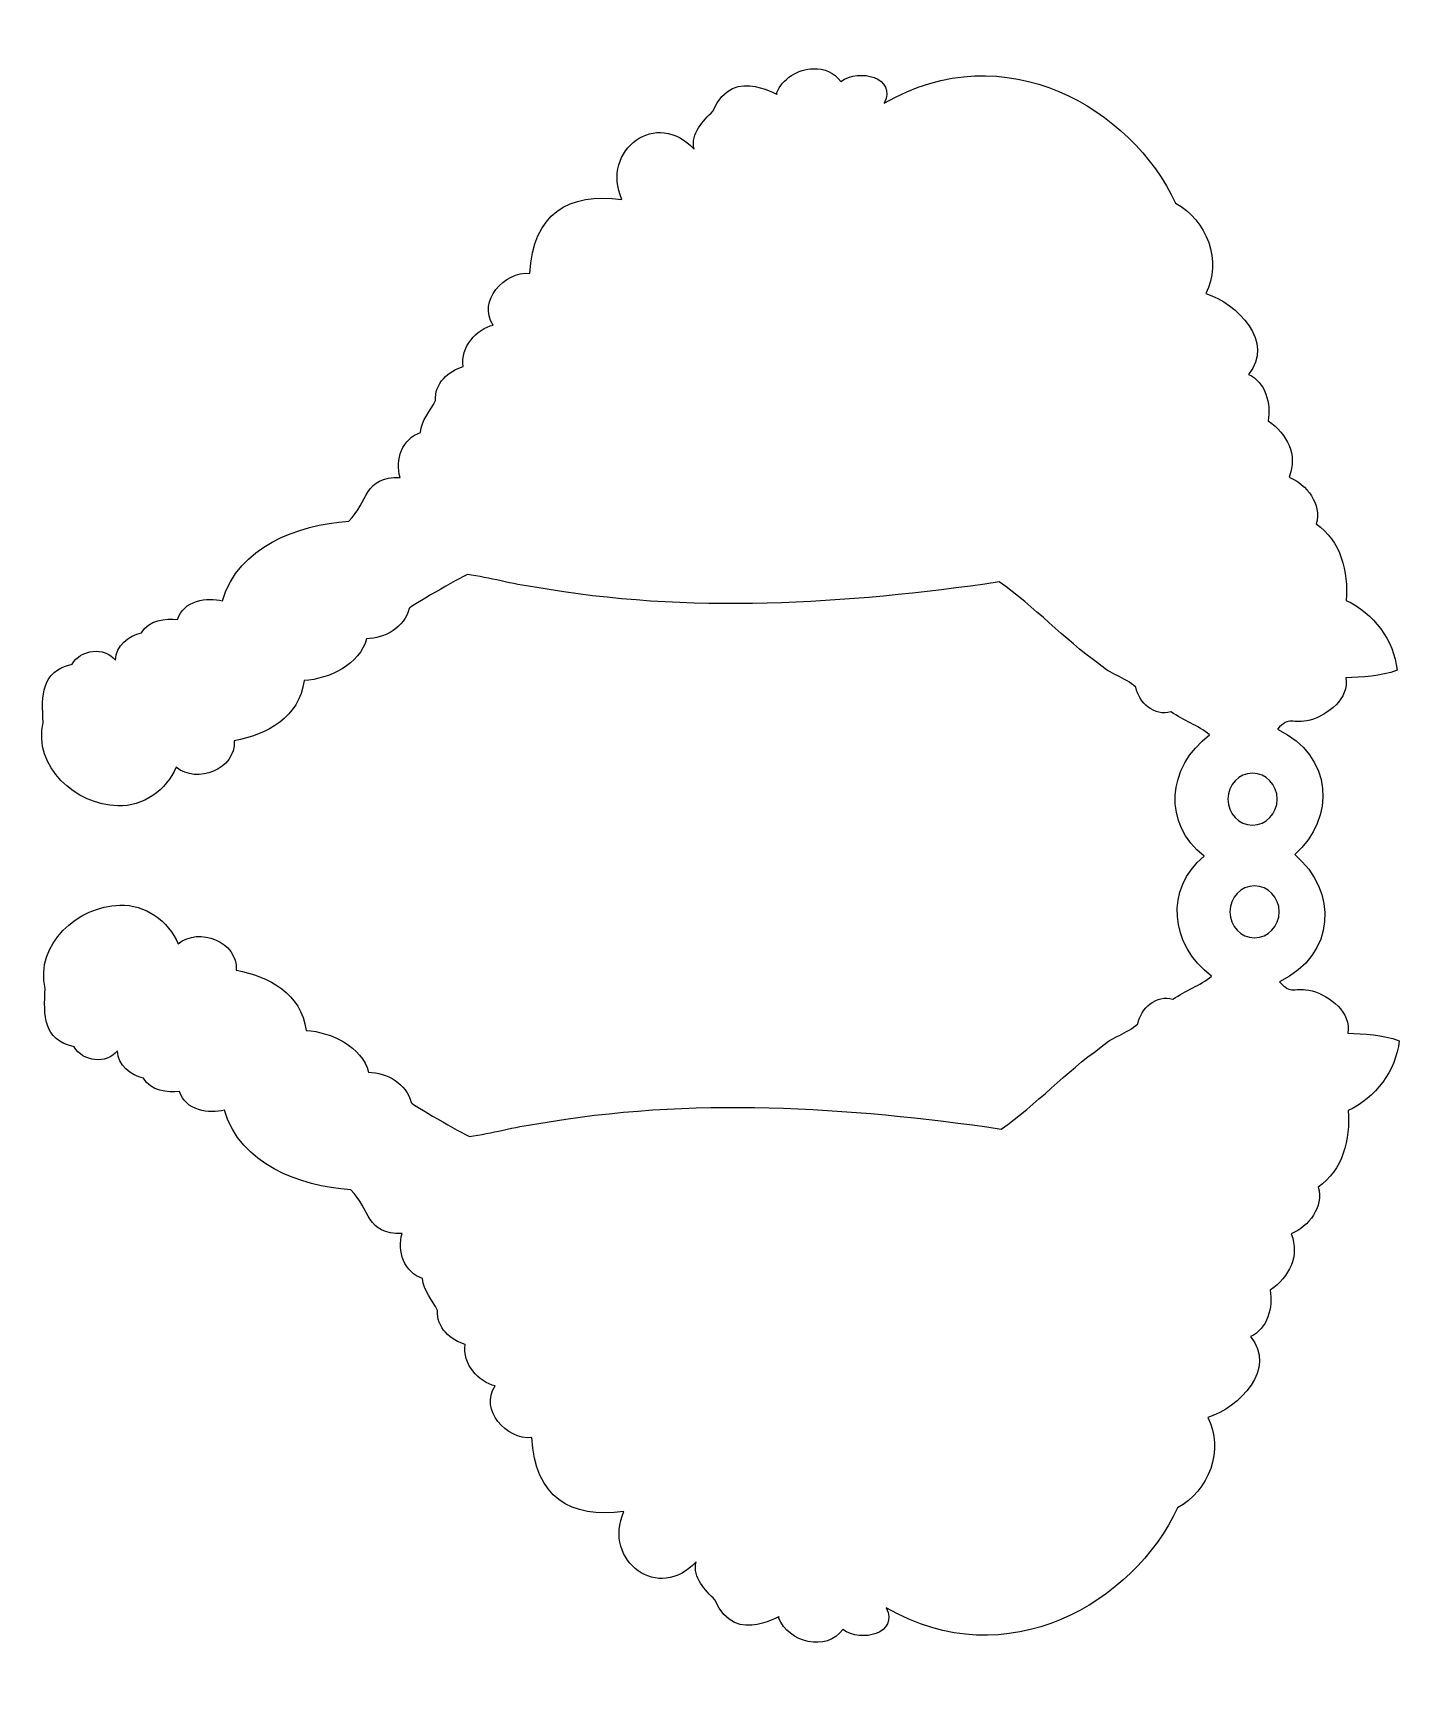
# Model space of a CAD drawing. Header units: centimetres. Extents: x -8.3 to 6.9, y -7.3 to 11.
import ezdxf

# ---------------------------------------------------------------- set-up
doc = ezdxf.new("R2010")
doc.units = ezdxf.units.CM
doc.header["$MEASUREMENT"] = 0
doc.layers.add('Layer 1', color=7, linetype='Continuous')

msp = doc.modelspace()

# ---------------------------------------------------------------- linework, layer by layer
at = {"layer": 'Layer 1', "color": 16}
for points, knots in [([(0.34544, 10.61419), (0.17443, 10.60951), (-0.00156, 10.50509), (-0.06549, 10.34216), (-0.06549, 10.34216), (0.01631, 10.25277), (-0.54588, 10.69477), (-0.77326, 10.13959), (-0.77326, 10.13959), (-0.88036, 10.03535), (-1.02521, 9.89401), (-0.9841, 9.71791), (-0.9841, 9.71791), (-1.3908, 10.17454), (-2.02991, 9.7113), (-1.78694, 9.1565), (-1.78694, 9.1565), (-2.38175, 9.24225), (-2.77792, 8.99342), (-2.8122, 8.33546), (-2.8122, 8.33546), (-3.09305, 8.35878), (-3.3988, 8.02692), (-3.22065, 7.75999), (-3.22065, 7.75999), (-3.40115, 7.7186), (-3.59134, 7.51084), (-3.55221, 7.29697), (-3.55221, 7.29697), (-3.70861, 7.25764), (-3.88036, 7.10438), (-3.86061, 6.91829), (-3.86061, 6.91829), (-3.91351, 6.80761), (-4.0213, 6.7005), (-4.02763, 6.56358), (-4.02763, 6.56358), (-4.22606, 6.50376), (-4.32021, 6.25449), (-4.25418, 6.06335), (-4.25418, 6.06335), (-4.6615, 6.07576), (-4.60353, 5.79291), (-4.82717, 5.57718), (-4.82717, 5.57718), (-5.40537, 5.53055), (-6.05252, 5.29582), (-6.23359, 4.68917), (-6.23359, 4.68917), (-6.3966, 4.7349), (-6.67397, 4.69075), (-6.73382, 4.48164), (-6.73382, 4.48164), (-6.86313, 4.49247), (-7.05886, 4.47898), (-7.13318, 4.33364), (-7.13318, 4.33364), (-7.27058, 4.29952), (-7.42499, 4.19236), (-7.42422, 4.02854), (-7.42422, 4.02854), (-7.54517, 4.18168), (-7.81199, 4.14967), (-7.90626, 3.98472), (-7.90626, 3.98472), (-8.25555, 3.90218), (-8.24422, 3.63923), (-8.22954, 3.33484), (-8.22954, 3.33484), (-8.34286, 2.84683), (-7.86252, 2.41178), (-7.39941, 2.40797), (-7.39941, 2.40797), (-7.11632, 2.39279), (-6.85697, 2.58448), (-6.74705, 2.83709), (-6.74705, 2.83709), (-6.51917, 2.64376), (-6.08159, 2.81388), (-6.10213, 3.12979), (-6.10213, 3.12979), (-5.72873, 3.20204), (-5.38452, 3.38807), (-5.32243, 3.80117), (-5.32243, 3.80117), (-5.0455, 3.8198), (-4.70167, 3.97869), (-4.62956, 4.26667), (-4.62956, 4.26667), (-4.42354, 4.26666), (-4.20773, 4.39828), (-4.15331, 4.60401), (-4.15331, 4.60401), (-4.15006, 4.62676), (-3.59083, 4.94222), (-3.5059, 4.98352), (-3.5059, 4.98352), (-3.25659, 4.94669), (-3.00771, 4.87476), (-2.75515, 4.84131), (-2.75515, 4.84131), (-1.0471, 4.53721), (0.70547, 4.65035), (2.41249, 4.89919), (2.41249, 4.89919), (2.80479, 4.62725), (3.13159, 4.26604), (3.52209, 3.98885), (3.52209, 3.98885), (3.6415, 3.87213), (3.81421, 3.83972), (3.93385, 3.72758), (3.93385, 3.72758), (3.96383, 3.55579), (4.14158, 3.39698), (4.32493, 3.45473), (4.32493, 3.45473), (4.4695, 3.35168), (4.62192, 3.30641), (4.75488, 3.19676), (4.75488, 3.19676), (4.27749, 2.83749), (4.23329, 2.20184), (4.69452, 1.8449), (4.69452, 1.8449), (4.25727, 1.48495), (4.30769, 0.86375), (4.77721, 0.51041), (4.77721, 0.51041), (4.64425, 0.40075), (4.49182, 0.35549), (4.34726, 0.25244), (4.34726, 0.25244), (4.1639, 0.31019), (3.98616, 0.15138), (3.95617, -0.02041), (3.95617, -0.02041), (3.83653, -0.13256), (3.66382, -0.16496), (3.54441, -0.28169), (3.54441, -0.28169), (3.15391, -0.55887), (2.82711, -0.92008), (2.43482, -1.19202), (2.43482, -1.19202), (0.72779, -0.94318), (-1.02477, -0.83004), (-2.73283, -1.13414), (-2.73283, -1.13414), (-2.98539, -1.1676), (-3.23427, -1.23952), (-3.48358, -1.27635), (-3.48358, -1.27635), (-3.56851, -1.23505), (-4.12774, -0.91959), (-4.13098, -0.89684), (-4.13098, -0.89684), (-4.1854, -0.69111), (-4.40122, -0.55949), (-4.60723, -0.5595), (-4.60723, -0.5595), (-4.67935, -0.27152), (-5.02317, -0.11263), (-5.30011, -0.094), (-5.30011, -0.094), (-5.3622, 0.3191), (-5.70641, 0.50513), (-6.0798, 0.57738), (-6.0798, 0.57738), (-6.05927, 0.89328), (-6.49685, 1.06341), (-6.72473, 0.87008), (-6.72473, 0.87008), (-6.83465, 1.12269), (-7.094, 1.31437), (-7.37709, 1.2992), (-7.37709, 1.2992), (-7.8402, 1.29539), (-8.32054, 0.86034), (-8.20722, 0.37233), (-8.20722, 0.37233), (-8.22189, 0.06794), (-8.23322, -0.19502), (-7.88393, -0.27755), (-7.88393, -0.27755), (-7.78966, -0.4425), (-7.52285, -0.47451), (-7.40189, -0.32137), (-7.40189, -0.32137), (-7.40266, -0.48519), (-7.24826, -0.59235), (-7.11085, -0.62647), (-7.11085, -0.62647), (-7.03653, -0.77182), (-6.8408, -0.7853), (-6.7115, -0.77447), (-6.7115, -0.77447), (-6.65165, -0.98358), (-6.37428, -1.02773), (-6.21127, -0.98201), (-6.21127, -0.98201), (-6.0302, -1.58865), (-5.38304, -1.82338), (-4.80484, -1.87001), (-4.80484, -1.87001), (-4.58121, -2.08574), (-4.63918, -2.36859), (-4.23186, -2.35618), (-4.23186, -2.35618), (-4.29788, -2.54732), (-4.20374, -2.79659), (-4.00531, -2.85641), (-4.00531, -2.85641), (-3.99898, -2.99333), (-3.89119, -3.10044), (-3.83829, -3.21112), (-3.83829, -3.21112), (-3.85803, -3.39722), (-3.68628, -3.55047), (-3.52988, -3.5898), (-3.52988, -3.5898), (-3.56901, -3.80367), (-3.37883, -4.01143), (-3.19833, -4.05283), (-3.19833, -4.05283), (-3.37648, -4.31975), (-3.07072, -4.65161), (-2.78988, -4.62829), (-2.78988, -4.62829), (-2.75559, -5.28625), (-2.35943, -5.53508), (-1.76462, -5.44933), (-1.76462, -5.44933), (-2.00758, -6.00413), (-1.36848, -6.46737), (-0.96177, -6.01074), (-0.96177, -6.01074), (-1.00288, -6.18684), (-0.85804, -6.32818), (-0.75093, -6.43242), (-0.75093, -6.43242), (-0.52356, -6.98761), (0.03864, -6.5456), (-0.04317, -6.63499), (-0.04317, -6.63499), (0.06451, -6.9094), (0.49167, -7.01826), (0.67368, -6.76315), (0.67368, -6.76315), (0.87857, -6.91488), (1.29745, -6.80975), (1.15655, -6.52172), (1.15655, -6.52172), (2.49897, -7.30539), (3.91127, -6.46017), (4.3977, -5.40882), (4.3977, -5.40882), (4.74425, -5.22562), (4.92393, -4.75697), (4.73504, -4.40423), (4.73504, -4.40423), (5.08562, -4.29109), (5.50927, -3.86098), (5.20881, -3.50299), (5.20881, -3.50299), (5.40382, -3.4197), (5.46192, -3.1728), (5.42874, -2.98788), (5.42874, -2.98788), (5.64645, -2.82787), (5.7582, -2.61825), (5.66439, -2.35949), (5.66439, -2.35949), (5.85729, -2.27474), (6.02933, -2.06031), (5.9637, -1.84025), (5.9637, -1.84025), (6.23848, -1.65181), (6.32197, -1.30284), (6.29773, -0.98614), (6.29773, -0.98614), (6.6001, -0.84518), (6.83178, -0.54548), (6.86411, -0.20893), (6.86411, -0.20893), (6.68423, -0.13885), (6.47192, -0.13321), (6.29277, -0.12624), (6.29277, -0.12624), (6.33478, 0.10739), (6.09422, 0.28892), (5.89507, 0.3467), (5.89507, 0.3467), (5.6965, 0.3964), (5.66434, 0.29357), (5.53375, 0.4484), (5.53375, 0.4484), (6.16488, 0.74848), (6.18485, 1.46431), (5.70242, 1.86309), (5.70242, 1.86309), (6.16143, 2.26528), (6.13252, 2.96346), (5.51143, 3.25877), (5.51143, 3.25877), (5.64202, 3.4136), (5.67417, 3.31077), (5.87275, 3.36047), (5.87275, 3.36047), (6.0719, 3.41825), (6.31246, 3.59978), (6.27045, 3.83341), (6.27045, 3.83341), (6.44959, 3.84038), (6.6619, 3.84601), (6.84178, 3.91609), (6.84178, 3.91609), (6.80945, 4.25265), (6.57778, 4.55235), (6.27541, 4.69331), (6.27541, 4.69331), (6.29964, 5.01001), (6.21615, 5.35897), (5.94137, 5.54742), (5.94137, 5.54742), (6.00701, 5.76748), (5.83497, 5.98191), (5.64206, 6.06666), (5.64206, 6.06666), (5.73587, 6.32542), (5.62412, 6.53504), (5.40642, 6.69505), (5.40642, 6.69505), (5.43959, 6.87996), (5.38149, 7.12687), (5.18648, 7.21016), (5.18648, 7.21016), (5.48695, 7.56815), (5.06329, 7.99826), (4.71271, 8.11139), (4.71271, 8.11139), (4.9016, 8.46414), (4.72192, 8.93278), (4.37537, 9.11598), (4.37537, 9.11598), (3.88895, 10.16734), (2.47664, 11.01256), (1.13423, 10.22889), (1.13423, 10.22889), (1.27513, 10.51692), (0.85624, 10.62204), (0.65136, 10.47032), (0.65136, 10.47032), (0.57742, 10.57396), (0.46244, 10.61738), (0.34544, 10.61419)], [0, 0, 0, 0, 0.01111111, 0.01111111, 0.01111111, 0.01111111, 0.02222222, 0.02222222, 0.02222222, 0.02222222, 0.03333333, 0.03333333, 0.03333333, 0.03333333, 0.04444444, 0.04444444, 0.04444444, 0.04444444, 0.05555556, 0.05555556, 0.05555556, 0.05555556, 0.06666667, 0.06666667, 0.06666667, 0.06666667, 0.07777778, 0.07777778, 0.07777778, 0.07777778, 0.08888889, 0.08888889, 0.08888889, 0.08888889, 0.1, 0.1, 0.1, 0.1, 0.11111111, 0.11111111, 0.11111111, 0.11111111, 0.12222222, 0.12222222, 0.12222222, 0.12222222, 0.13333333, 0.13333333, 0.13333333, 0.13333333, 0.14444444, 0.14444444, 0.14444444, 0.14444444, 0.15555556, 0.15555556, 0.15555556, 0.15555556, 0.16666667, 0.16666667, 0.16666667, 0.16666667, 0.17777778, 0.17777778, 0.17777778, 0.17777778, 0.18888889, 0.18888889, 0.18888889, 0.18888889, 0.2, 0.2, 0.2, 0.2, 0.21111111, 0.21111111, 0.21111111, 0.21111111, 0.22222222, 0.22222222, 0.22222222, 0.22222222, 0.23333333, 0.23333333, 0.23333333, 0.23333333, 0.24444444, 0.24444444, 0.24444444, 0.24444444, 0.25555556, 0.25555556, 0.25555556, 0.25555556, 0.26666667, 0.26666667, 0.26666667, 0.26666667, 0.27777778, 0.27777778, 0.27777778, 0.27777778, 0.28888889, 0.28888889, 0.28888889, 0.28888889, 0.3, 0.3, 0.3, 0.3, 0.31111111, 0.31111111, 0.31111111, 0.31111111, 0.32222222, 0.32222222, 0.32222222, 0.32222222, 0.33333333, 0.33333333, 0.33333333, 0.33333333, 0.34444444, 0.34444444, 0.34444444, 0.34444444, 0.35555556, 0.35555556, 0.35555556, 0.35555556, 0.36666667, 0.36666667, 0.36666667, 0.36666667, 0.37777778, 0.37777778, 0.37777778, 0.37777778, 0.38888889, 0.38888889, 0.38888889, 0.38888889, 0.4, 0.4, 0.4, 0.4, 0.41111111, 0.41111111, 0.41111111, 0.41111111, 0.42222222, 0.42222222, 0.42222222, 0.42222222, 0.43333333, 0.43333333, 0.43333333, 0.43333333, 0.44444444, 0.44444444, 0.44444444, 0.44444444, 0.45555556, 0.45555556, 0.45555556, 0.45555556, 0.46666667, 0.46666667, 0.46666667, 0.46666667, 0.47777778, 0.47777778, 0.47777778, 0.47777778, 0.48888889, 0.48888889, 0.48888889, 0.48888889, 0.5, 0.5, 0.5, 0.5, 0.51111111, 0.51111111, 0.51111111, 0.51111111, 0.52222222, 0.52222222, 0.52222222, 0.52222222, 0.53333333, 0.53333333, 0.53333333, 0.53333333, 0.54444444, 0.54444444, 0.54444444, 0.54444444, 0.55555556, 0.55555556, 0.55555556, 0.55555556, 0.56666667, 0.56666667, 0.56666667, 0.56666667, 0.57777778, 0.57777778, 0.57777778, 0.57777778, 0.58888889, 0.58888889, 0.58888889, 0.58888889, 0.6, 0.6, 0.6, 0.6, 0.61111111, 0.61111111, 0.61111111, 0.61111111, 0.62222222, 0.62222222, 0.62222222, 0.62222222, 0.63333333, 0.63333333, 0.63333333, 0.63333333, 0.64444444, 0.64444444, 0.64444444, 0.64444444, 0.65555556, 0.65555556, 0.65555556, 0.65555556, 0.66666667, 0.66666667, 0.66666667, 0.66666667, 0.67777778, 0.67777778, 0.67777778, 0.67777778, 0.68888889, 0.68888889, 0.68888889, 0.68888889, 0.7, 0.7, 0.7, 0.7, 0.71111111, 0.71111111, 0.71111111, 0.71111111, 0.72222222, 0.72222222, 0.72222222, 0.72222222, 0.73333333, 0.73333333, 0.73333333, 0.73333333, 0.74444444, 0.74444444, 0.74444444, 0.74444444, 0.75555556, 0.75555556, 0.75555556, 0.75555556, 0.76666667, 0.76666667, 0.76666667, 0.76666667, 0.77777778, 0.77777778, 0.77777778, 0.77777778, 0.78888889, 0.78888889, 0.78888889, 0.78888889, 0.8, 0.8, 0.8, 0.8, 0.81111111, 0.81111111, 0.81111111, 0.81111111, 0.82222222, 0.82222222, 0.82222222, 0.82222222, 0.83333333, 0.83333333, 0.83333333, 0.83333333, 0.84444444, 0.84444444, 0.84444444, 0.84444444, 0.85555556, 0.85555556, 0.85555556, 0.85555556, 0.86666667, 0.86666667, 0.86666667, 0.86666667, 0.87777778, 0.87777778, 0.87777778, 0.87777778, 0.88888889, 0.88888889, 0.88888889, 0.88888889, 0.9, 0.9, 0.9, 0.9, 0.91111111, 0.91111111, 0.91111111, 0.91111111, 0.92222222, 0.92222222, 0.92222222, 0.92222222, 0.93333333, 0.93333333, 0.93333333, 0.93333333, 0.94444444, 0.94444444, 0.94444444, 0.94444444, 0.95555556, 0.95555556, 0.95555556, 0.95555556, 0.96666667, 0.96666667, 0.96666667, 0.96666667, 0.97777778, 0.97777778, 0.97777778, 0.97777778, 1, 1, 1, 1]), ([(5.23279, 2.77012), (5.38424, 2.77012), (5.50729, 2.6406), (5.50729, 2.48073), (5.50729, 2.48073), (5.50729, 2.32086), (5.38424, 2.19134), (5.23279, 2.19134), (5.23279, 2.19134), (5.08133, 2.19134), (4.95828, 2.32086), (4.95828, 2.48073), (4.95828, 2.48073), (4.95828, 2.6406), (5.08133, 2.77012), (5.23279, 2.77012)], [0, 0, 0, 0, 0.2, 0.2, 0.2, 0.2, 0.4, 0.4, 0.4, 0.4, 0.6, 0.6, 0.6, 0.6, 1, 1, 1, 1]), ([(5.25511, 1.51583), (5.40657, 1.51583), (5.52962, 1.38631), (5.52962, 1.22644), (5.52962, 1.22644), (5.52962, 1.06657), (5.40657, 0.93705), (5.25511, 0.93705), (5.25511, 0.93705), (5.10365, 0.93705), (4.98061, 1.06657), (4.98061, 1.22644), (4.98061, 1.22644), (4.98061, 1.38631), (5.10365, 1.51583), (5.25511, 1.51583)], [0, 0, 0, 0, 0.2, 0.2, 0.2, 0.2, 0.4, 0.4, 0.4, 0.4, 0.6, 0.6, 0.6, 0.6, 1, 1, 1, 1])]:
    msp.add_open_spline(points, degree=3, knots=knots, dxfattribs=at)

doc.saveas('drawing.dxf')
